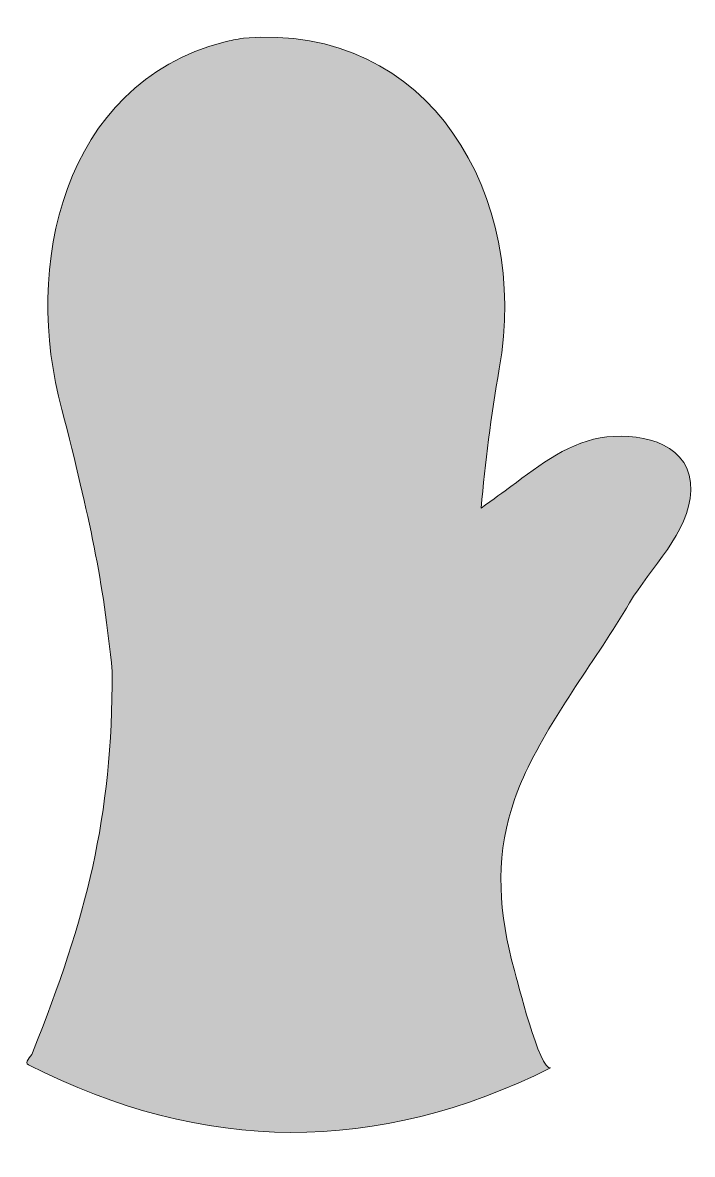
# Model space of a CAD drawing. Header units: inches. Extents: x 0 to 62, y -2 to 103.
import ezdxf

# ---------------------------------------------------------------- set-up
doc = ezdxf.new("R2010")
doc.units = ezdxf.units.IN
doc.header["$MEASUREMENT"] = 0
doc.layers.add('Layer 1', color=7, linetype='Continuous')

msp = doc.modelspace()

# ---------------------------------------------------------------- hatches: boundary and pattern name
at = {"layer": 'Layer 1', "true_color": 0x3b2314}
h = msp.add_hatch(color=19, dxfattribs=at)
h.dxf.hatch_style = 2
edge = h.paths.add_edge_path()
edge.add_spline(control_points=[(45.21, 15.01), (43.76, 20.35), (43.43, 25.13), (44.96, 30.08), (45.29, 31.16), (45.72, 32.26), (46.24, 33.37), (48.87, 38.96), (52.77, 43.81), (55.89, 49.12), (57.79, 52.36), (61.45, 55.63), (61.57, 59.53), (61.71, 63.78), (57.31, 64.89), (53.77, 64.51), (50.46, 64.15), (47.59, 61.95), (44.88, 59.91), (44.26, 59.44), (43.24, 58.73), (42.13, 57.92), (42.49, 62.1), (43.03, 66.42), (43.81, 70.83), (46.63, 86.81), (37.44, 102.95), (20.09, 101.51), (19.36, 101.38), (18.99, 101.3), (18.25, 101.14), (3.27, 97.2), (-0.39, 80.26), (3.25, 67.05), (5.84, 56.88), (7.08, 51.29), (7.91, 42.75), (7.92, 28.98), (5.54, 20.09), (0.53, 7.39), (0.37, 6.95), (-0.29, 6.49), (0.14, 6.27), (16.48, -2.04), (32.52, -2.04), (48.57, 5.98), (47.57, 5.63), (45.43, 14.23), (45.21, 15.01)], knot_values=[0, 0, 0, 0, 1, 1, 1, 2, 2, 2, 3, 3, 3, 4, 4, 4, 5, 5, 5, 6, 6, 6, 7, 7, 7, 8, 8, 8, 9, 9, 9, 10, 10, 10, 11, 11, 11, 12, 12, 12, 13, 13, 13, 14, 14, 14, 15, 15, 15, 16, 16, 16, 16], degree=3, periodic=1)

# ---------------------------------------------------------------- linework, layer by layer
at = {"layer": 'Layer 1', "lineweight": 0}
msp.add_open_spline([(45.21, 15.01), (43.76, 20.35), (43.43, 25.13), (44.96, 30.08), (45.29, 31.16), (45.72, 32.26), (46.24, 33.37), (48.87, 38.96), (52.77, 43.81), (55.89, 49.12), (57.79, 52.36), (61.45, 55.63), (61.57, 59.53), (61.71, 63.78), (57.31, 64.89), (53.77, 64.51), (50.46, 64.15), (47.59, 61.95), (44.88, 59.91), (44.26, 59.44), (43.24, 58.73), (42.13, 57.92), (42.49, 62.1), (43.03, 66.42), (43.81, 70.83), (46.63, 86.81), (37.44, 102.95), (20.09, 101.51), (19.36, 101.38), (18.99, 101.3), (18.25, 101.14), (3.27, 97.2), (-0.39, 80.26), (3.25, 67.05), (5.84, 56.88), (7.08, 51.29), (7.91, 42.75), (7.92, 28.98), (5.54, 20.09), (0.53, 7.39), (0.37, 6.95), (-0.29, 6.49), (0.14, 6.27), (16.48, -2.04), (32.52, -2.04), (48.57, 5.98), (47.57, 5.63), (45.43, 14.23), (45.21, 15.01)], degree=3, knots=[0, 0, 0, 0, 1, 1, 1, 2, 2, 2, 3, 3, 3, 4, 4, 4, 5, 5, 5, 6, 6, 6, 7, 7, 7, 8, 8, 8, 9, 9, 9, 10, 10, 10, 11, 11, 11, 12, 12, 12, 13, 13, 13, 14, 14, 14, 15, 15, 15, 16, 16, 16, 16], dxfattribs=at)

doc.saveas('drawing.dxf')
